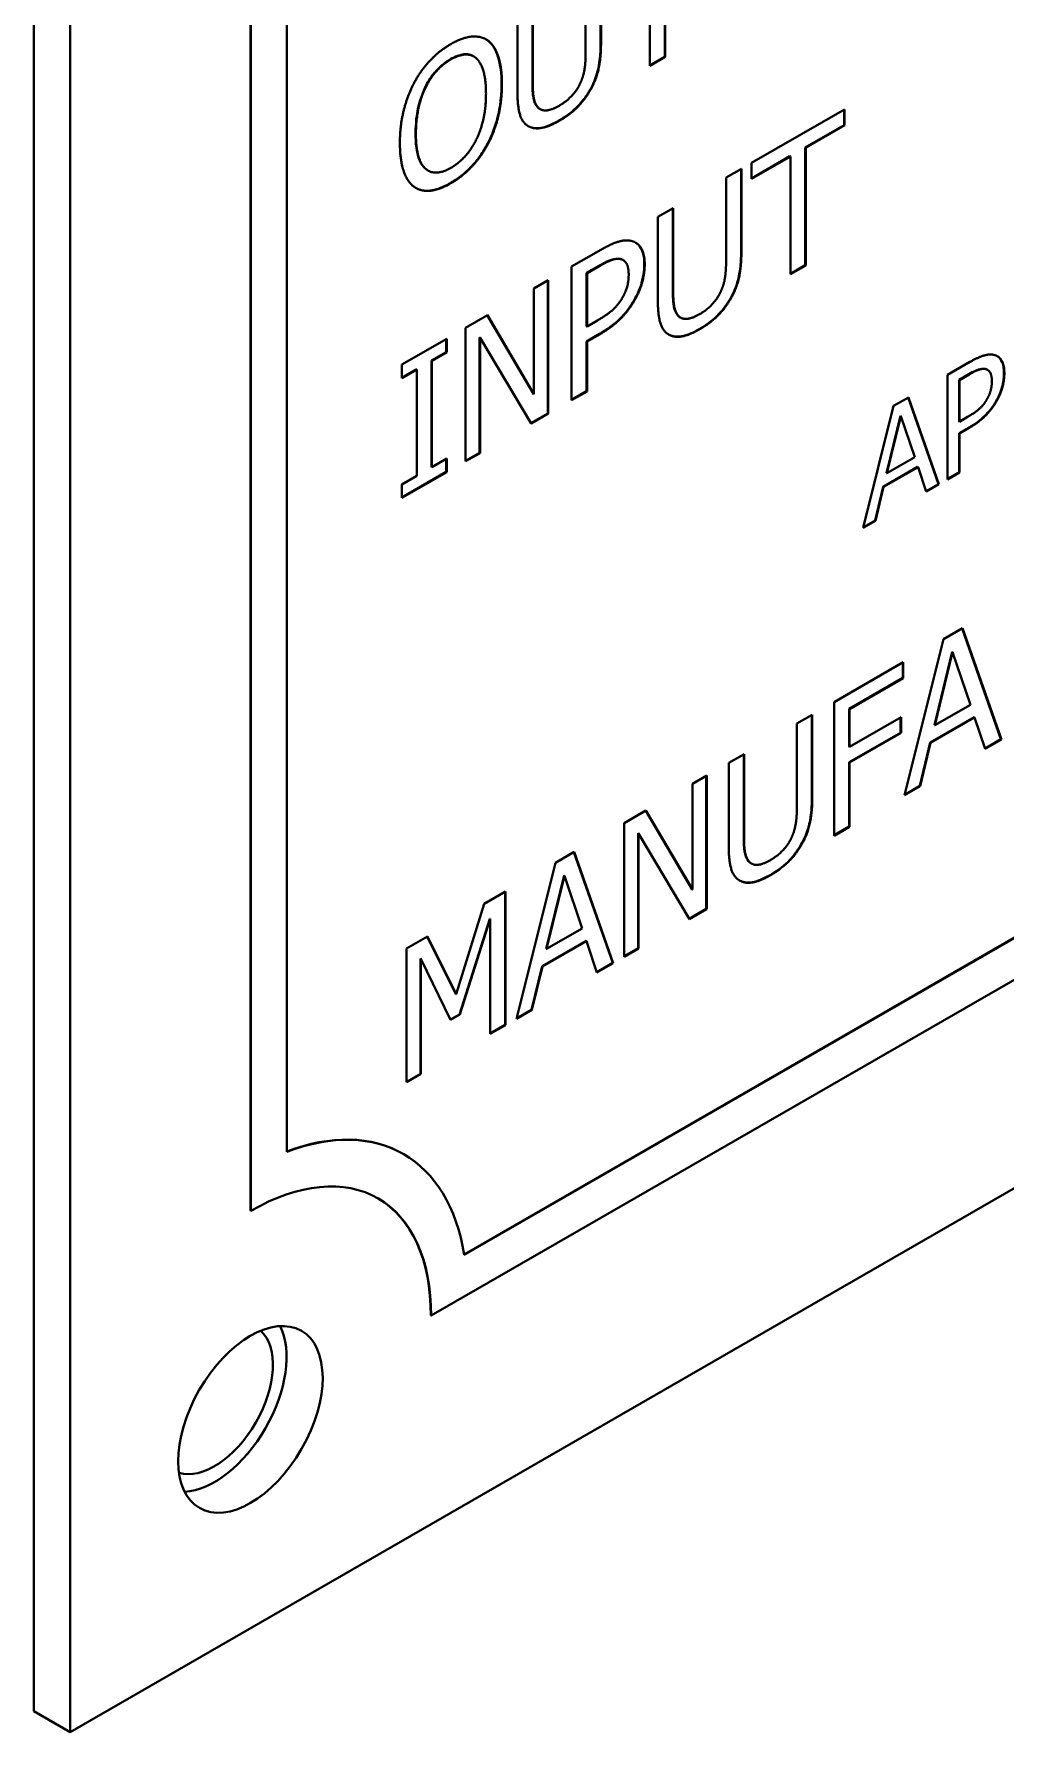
# Model space of a CAD drawing. Header units: millimetres. Extents: x 0 to 4752, y 0 to 3360.
# Drawn here: x 4254.12 to 4269.35, y 2240.32 to 2266.93 of the extents above; entities that cross this region are included whole.
import ezdxf

# ---------------------------------------------------------------- set-up
doc = ezdxf.new("R2010")
doc.units = ezdxf.units.MM
doc.header["$LTSCALE"] = 8
doc.layers.add('가시적인 것(ISO)', color=3, linetype='Continuous', lineweight=40)
doc.layers.add('가시적인 좁은 것(ISO)', color=3, linetype='Continuous', lineweight=35)

msp = doc.modelspace()

# ---------------------------------------------------------------- linework, layer by layer
at = {"layer": '가시적인 것(ISO)'}
for p, q in [((4254.122, 2240.645), (4254.122, 2302.779)), ((4254.687, 2240.319), (4254.687, 2302.453)), ((4257.516, 2248.489), (4257.516, 2297.541)), ((4257.521, 2297.538), (4257.521, 2248.485)), ((4258.087, 2249.41), (4258.087, 2297.265)), ((4260.867, 2247.802), (4333.365, 2289.551)), ((4333.371, 2289.548), (4260.868, 2247.796)), ((4339.54, 2289.183), (4254.687, 2240.319)), ((4260.35, 2246.844), (4333.889, 2289.192)), ((4263.779, 2266.428), (4263.779, 2268.274)), ((4264.014, 2268.415), (4264.014, 2266.57)), ((4264.019, 2268.412), (4264.019, 2266.567)), ((4263.006, 2268.076), (4263.006, 2266.777)), ((4263.012, 2268.079), (4263.012, 2266.773)), ((4262.771, 2266.628), (4262.771, 2267.941)), ((4261.942, 2267.464), (4261.942, 2266.158)), ((4261.702, 2266.019), (4261.702, 2267.325)), ((4261.936, 2267.46), (4261.936, 2266.161)), ((4261.237, 2266.825), (4261.242, 2266.822)), ((4261.01, 2266.579), (4261.016, 2266.575)), ((4264.014, 2266.57), (4263.779, 2266.435)), ((4264.019, 2266.567), (4263.779, 2266.428)), ((4264.014, 2266.57), (4264.019, 2266.567)), ((4262.053, 2265.751), (4262.059, 2265.748)), ((4265.373, 2264.905), (4266.828, 2265.743)), ((4266.823, 2265.74), (4266.823, 2265.499)), ((4266.828, 2265.743), (4266.828, 2265.496)), ((4261.87, 2265.484), (4261.875, 2265.481)), ((4266.823, 2265.499), (4266.215, 2265.149)), ((4266.828, 2265.496), (4266.221, 2265.146)), ((4266.823, 2265.499), (4266.828, 2265.496)), ((4266.215, 2265.149), (4266.215, 2263.304)), ((4266.215, 2265.149), (4266.221, 2265.146)), ((4266.221, 2265.146), (4266.221, 2263.301)), ((4264.973, 2264.675), (4265.213, 2264.813)), ((4265.208, 2264.81), (4265.208, 2263.511)), ((4265.213, 2264.813), (4265.213, 2263.507)), ((4265.975, 2265.011), (4265.373, 2264.664)), ((4265.981, 2265.007), (4265.373, 2264.658)), ((4265.373, 2264.658), (4265.373, 2264.905)), ((4265.975, 2265.011), (4265.981, 2265.007)), ((4265.981, 2263.162), (4265.981, 2265.007)), ((4260.297, 2264.789), (4260.303, 2264.786)), ((4264.973, 2263.362), (4264.973, 2264.675)), ((4263.903, 2264.059), (4264.144, 2264.197)), ((4263.903, 2262.753), (4263.903, 2264.059)), ((4264.138, 2264.194), (4264.138, 2262.895)), ((4264.144, 2264.197), (4264.144, 2262.891)), ((4262.552, 2263.281), (4263.007, 2263.543)), ((4262.552, 2261.188), (4262.552, 2263.281)), ((4262.987, 2263.297), (4262.787, 2263.182)), ((4262.992, 2263.293), (4262.793, 2263.179)), ((4263.354, 2263.387), (4263.36, 2263.383)), ((4266.215, 2263.304), (4265.981, 2263.169)), ((4266.221, 2263.301), (4265.981, 2263.162)), ((4266.215, 2263.304), (4266.221, 2263.301)), ((4261.961, 2262.94), (4262.186, 2263.07)), ((4261.961, 2261.283), (4261.961, 2262.94)), ((4262.18, 2263.066), (4262.18, 2260.98)), ((4262.186, 2263.07), (4262.186, 2260.977)), ((4262.787, 2263.182), (4262.793, 2263.179)), ((4262.787, 2263.182), (4262.787, 2262.347)), ((4262.793, 2263.179), (4262.793, 2262.344)), ((4260.89, 2262.324), (4261.232, 2262.521)), ((4261.229, 2262.519), (4261.956, 2261.287)), ((4261.232, 2262.521), (4261.961, 2261.283)), ((4262.793, 2262.344), (4262.957, 2262.439)), ((4264.255, 2262.485), (4264.26, 2262.481)), ((4259.891, 2261.748), (4260.593, 2262.152)), ((4260.587, 2262.149), (4260.587, 2261.942)), ((4260.593, 2262.152), (4260.593, 2261.939)), ((4260.89, 2260.231), (4260.89, 2262.324)), ((4261.109, 2262.168), (4261.109, 2260.363)), ((4261.109, 2262.168), (4261.115, 2262.165)), ((4261.916, 2260.821), (4261.115, 2262.165)), ((4261.115, 2262.165), (4261.115, 2260.36)), ((4262.787, 2262.347), (4262.793, 2262.344)), ((4262.991, 2262.227), (4262.787, 2262.11)), ((4262.997, 2262.224), (4262.793, 2262.107)), ((4264.072, 2262.217), (4264.076, 2262.215)), ((4260.587, 2261.942), (4260.357, 2261.809)), ((4260.593, 2261.939), (4260.362, 2261.806)), ((4260.587, 2261.942), (4260.593, 2261.939)), ((4262.787, 2262.11), (4262.793, 2262.107)), ((4262.787, 2262.11), (4262.787, 2261.33)), ((4262.793, 2262.107), (4262.793, 2261.326)), ((4259.891, 2261.535), (4259.891, 2261.748)), ((4260.116, 2261.671), (4259.891, 2261.541)), ((4260.122, 2261.667), (4259.891, 2261.535)), ((4260.116, 2261.671), (4260.122, 2261.667)), ((4260.122, 2260.002), (4260.122, 2261.667)), ((4260.357, 2261.809), (4260.362, 2261.806)), ((4260.357, 2261.809), (4260.357, 2260.144)), ((4260.362, 2261.806), (4260.362, 2260.14)), ((4268.442, 2261.583), (4268.797, 2261.788)), ((4269.067, 2261.666), (4269.073, 2261.663)), ((4268.442, 2259.948), (4268.442, 2261.583)), ((4268.78, 2261.596), (4268.625, 2261.506)), ((4268.625, 2261.506), (4268.625, 2260.854)), ((4268.625, 2261.506), (4268.63, 2261.503)), ((4268.786, 2261.593), (4268.63, 2261.503)), ((4268.63, 2261.503), (4268.63, 2260.851)), ((4261.956, 2261.287), (4261.961, 2261.283)), ((4262.787, 2261.33), (4262.552, 2261.194)), ((4262.793, 2261.326), (4262.552, 2261.188)), ((4262.787, 2261.33), (4262.793, 2261.326)), ((4267.123, 2259.188), (4267.6, 2261.098)), ((4267.6, 2261.098), (4267.831, 2261.231)), ((4267.828, 2261.229), (4268.302, 2259.874)), ((4267.831, 2261.231), (4268.308, 2259.871)), ((4262.18, 2260.98), (4261.913, 2260.826)), ((4262.186, 2260.977), (4261.916, 2260.821)), ((4262.18, 2260.98), (4262.186, 2260.977)), ((4267.705, 2260.943), (4267.488, 2260.047)), ((4267.711, 2260.939), (4267.493, 2260.044)), ((4267.705, 2260.943), (4267.711, 2260.939)), ((4267.93, 2260.296), (4267.711, 2260.939)), ((4268.625, 2260.854), (4268.63, 2260.851)), ((4268.63, 2260.851), (4268.759, 2260.925)), ((4268.784, 2260.761), (4268.625, 2260.669)), ((4268.625, 2260.669), (4268.625, 2260.059)), ((4268.625, 2260.669), (4268.63, 2260.666)), ((4268.789, 2260.757), (4268.63, 2260.666)), ((4268.63, 2260.666), (4268.63, 2260.056)), ((4261.109, 2260.363), (4260.89, 2260.237)), ((4261.115, 2260.36), (4260.89, 2260.231)), ((4261.109, 2260.363), (4261.115, 2260.36)), ((4267.493, 2260.044), (4267.93, 2260.296)), ((4260.587, 2260.063), (4259.891, 2259.662)), ((4260.593, 2260.059), (4259.891, 2259.656)), ((4260.357, 2260.144), (4260.362, 2260.14)), ((4260.362, 2260.14), (4260.593, 2260.273)), ((4260.587, 2260.27), (4260.587, 2260.063)), ((4260.587, 2260.063), (4260.593, 2260.059)), ((4260.593, 2260.273), (4260.593, 2260.059)), ((4267.976, 2260.143), (4267.436, 2259.832)), ((4267.982, 2260.14), (4267.442, 2259.829)), ((4267.488, 2260.047), (4267.493, 2260.044)), ((4267.976, 2260.143), (4267.982, 2260.14)), ((4268.11, 2259.757), (4267.982, 2260.14)), ((4268.625, 2260.059), (4268.442, 2259.954)), ((4268.63, 2260.056), (4268.442, 2259.948)), ((4268.625, 2260.059), (4268.63, 2260.056)), ((4259.891, 2259.869), (4260.122, 2260.002)), ((4259.891, 2259.656), (4259.891, 2259.869)), ((4267.436, 2259.832), (4267.308, 2259.301)), ((4267.442, 2259.829), (4267.313, 2259.298)), ((4267.436, 2259.832), (4267.442, 2259.829)), ((4268.302, 2259.874), (4268.108, 2259.762)), ((4268.308, 2259.871), (4268.11, 2259.757)), ((4268.302, 2259.874), (4268.308, 2259.871)), ((4267.313, 2259.298), (4267.123, 2259.188)), ((4267.308, 2259.301), (4267.125, 2259.196)), ((4267.308, 2259.301), (4267.313, 2259.298)), ((4267.772, 2255), (4268.382, 2257.444)), ((4268.382, 2257.444), (4268.678, 2257.615)), ((4268.675, 2257.613), (4269.283, 2255.876)), ((4268.678, 2257.615), (4269.289, 2255.873)), ((4268.519, 2257.244), (4268.24, 2256.098)), ((4268.524, 2257.241), (4268.246, 2256.095)), ((4268.519, 2257.244), (4268.524, 2257.241)), ((4268.804, 2256.417), (4268.524, 2257.241)), ((4266.669, 2256.457), (4267.751, 2257.081)), ((4267.746, 2256.836), (4266.903, 2256.352)), ((4267.751, 2256.833), (4266.909, 2256.348)), ((4267.746, 2257.078), (4267.746, 2256.836)), ((4267.746, 2256.836), (4267.751, 2256.833)), ((4267.751, 2257.081), (4267.751, 2256.833)), ((4266.669, 2254.364), (4266.669, 2256.457)), ((4266.903, 2256.352), (4266.903, 2255.761)), ((4266.903, 2256.352), (4266.909, 2256.348)), ((4266.909, 2256.348), (4266.909, 2255.758)), ((4268.246, 2256.095), (4268.804, 2256.417)), ((4266.083, 2256.12), (4266.324, 2256.259)), ((4266.083, 2254.808), (4266.083, 2256.12)), ((4266.318, 2256.256), (4266.318, 2254.956)), ((4266.324, 2256.259), (4266.324, 2254.953)), ((4266.909, 2255.758), (4267.716, 2256.223)), ((4267.71, 2256.219), (4267.71, 2255.978)), ((4267.716, 2256.223), (4267.716, 2255.975)), ((4268.865, 2256.221), (4268.174, 2255.823)), ((4268.87, 2256.218), (4268.18, 2255.82)), ((4268.24, 2256.098), (4268.246, 2256.095)), ((4268.865, 2256.221), (4268.87, 2256.218)), ((4269.035, 2255.727), (4268.87, 2256.218)), ((4267.71, 2255.978), (4266.903, 2255.514)), ((4266.903, 2255.761), (4266.909, 2255.758)), ((4267.716, 2255.975), (4266.909, 2255.51)), ((4267.71, 2255.978), (4267.716, 2255.975)), ((4268.174, 2255.823), (4268.01, 2255.143)), ((4268.18, 2255.82), (4268.015, 2255.14)), ((4268.174, 2255.823), (4268.18, 2255.82)), ((4269.283, 2255.876), (4269.033, 2255.732)), ((4269.289, 2255.873), (4269.035, 2255.727)), ((4269.283, 2255.876), (4269.289, 2255.873)), ((4265.014, 2255.504), (4265.254, 2255.643)), ((4265.014, 2254.199), (4265.014, 2255.504)), ((4265.249, 2255.64), (4265.249, 2254.34)), ((4265.254, 2255.643), (4265.254, 2254.337)), ((4266.903, 2255.514), (4266.903, 2254.506)), ((4266.903, 2255.514), (4266.909, 2255.51)), ((4266.909, 2255.51), (4266.909, 2254.503)), ((4264.445, 2255.177), (4264.669, 2255.306)), ((4264.663, 2255.303), (4264.663, 2253.216)), ((4264.669, 2255.306), (4264.669, 2253.213)), ((4264.445, 2253.52), (4264.445, 2255.177)), ((4268.015, 2255.14), (4267.772, 2255)), ((4268.01, 2255.143), (4267.774, 2255.007)), ((4268.01, 2255.143), (4268.015, 2255.14)), ((4263.374, 2254.56), (4263.716, 2254.757)), ((4263.713, 2254.755), (4264.439, 2253.523)), ((4263.716, 2254.757), (4264.445, 2253.52)), ((4263.374, 2252.467), (4263.374, 2254.56)), ((4266.903, 2254.506), (4266.669, 2254.371)), ((4266.909, 2254.503), (4266.669, 2254.364)), ((4266.903, 2254.506), (4266.909, 2254.503)), ((4263.593, 2254.404), (4263.593, 2252.6)), ((4263.593, 2254.404), (4263.598, 2254.401)), ((4264.399, 2253.058), (4263.598, 2254.401)), ((4263.598, 2254.401), (4263.598, 2252.596)), ((4261.685, 2251.495), (4262.296, 2253.939)), ((4262.296, 2253.939), (4262.592, 2254.11)), ((4262.588, 2254.108), (4263.197, 2252.372)), ((4262.592, 2254.11), (4263.202, 2252.368)), ((4265.365, 2253.93), (4265.371, 2253.927)), ((4262.432, 2253.739), (4262.154, 2252.594)), ((4262.438, 2253.736), (4262.159, 2252.59)), ((4262.432, 2253.739), (4262.438, 2253.736)), ((4262.718, 2252.912), (4262.438, 2253.736)), ((4265.183, 2253.663), (4265.187, 2253.661)), ((4261.179, 2253.296), (4261.514, 2253.489)), ((4261.508, 2253.486), (4261.508, 2251.399)), ((4261.514, 2253.489), (4261.514, 2251.396)), ((4264.439, 2253.523), (4264.445, 2253.52)), ((4260.742, 2251.879), (4261.179, 2253.296)), ((4264.663, 2253.216), (4264.396, 2253.062)), ((4264.669, 2253.213), (4264.399, 2253.058)), ((4264.663, 2253.216), (4264.669, 2253.213)), ((4261.268, 2253.064), (4260.795, 2251.565)), ((4261.273, 2253.06), (4260.801, 2251.562)), ((4261.268, 2253.064), (4261.273, 2253.06)), ((4261.273, 2251.257), (4261.273, 2253.06)), ((4262.159, 2252.59), (4262.718, 2252.912)), ((4259.962, 2252.595), (4260.29, 2252.784)), ((4259.962, 2250.502), (4259.962, 2252.595)), ((4260.287, 2252.783), (4260.737, 2251.883)), ((4260.29, 2252.784), (4260.742, 2251.879)), ((4262.778, 2252.716), (4262.088, 2252.318)), ((4262.784, 2252.713), (4262.093, 2252.315)), ((4262.154, 2252.594), (4262.159, 2252.59)), ((4262.778, 2252.716), (4262.784, 2252.713)), ((4262.948, 2252.222), (4262.784, 2252.713)), ((4263.593, 2252.6), (4263.374, 2252.474)), ((4263.598, 2252.596), (4263.374, 2252.467)), ((4263.593, 2252.6), (4263.598, 2252.596)), ((4260.181, 2252.438), (4260.186, 2252.434)), ((4260.181, 2252.438), (4260.181, 2250.635)), ((4260.654, 2251.478), (4260.186, 2252.434)), ((4260.186, 2252.434), (4260.186, 2250.632)), ((4262.088, 2252.318), (4261.923, 2251.638)), ((4262.093, 2252.315), (4261.929, 2251.635)), ((4262.088, 2252.318), (4262.093, 2252.315)), ((4263.197, 2252.372), (4262.947, 2252.228)), ((4263.202, 2252.368), (4262.948, 2252.222)), ((4263.197, 2252.372), (4263.202, 2252.368)), ((4260.737, 2251.883), (4260.742, 2251.879)), ((4260.795, 2251.565), (4260.652, 2251.483)), ((4260.801, 2251.562), (4260.654, 2251.478)), ((4260.795, 2251.565), (4260.801, 2251.562)), ((4261.929, 2251.635), (4261.685, 2251.495)), ((4261.923, 2251.638), (4261.687, 2251.502)), ((4261.923, 2251.638), (4261.929, 2251.635)), ((4261.508, 2251.399), (4261.273, 2251.264)), ((4261.514, 2251.396), (4261.273, 2251.257)), ((4261.508, 2251.399), (4261.514, 2251.396)), ((4260.181, 2250.635), (4259.962, 2250.509)), ((4260.186, 2250.632), (4259.962, 2250.502)), ((4260.181, 2250.635), (4260.186, 2250.632)), ((4259.911, 2249.378), (4259.917, 2249.375)), ((4257.516, 2248.489), (4257.521, 2248.485)), ((4260.344, 2246.847), (4260.35, 2246.844)), ((4254.687, 2240.319), (4254.122, 2240.645))]:
    msp.add_line(p, q, dxfattribs=at)
for centre, major_axis, start_param, end_param in [((4257.521, 2245.215), (2.395, 4.16), 5.663302, 6.899202), ((4257.516, 2245.218), (2.395, 4.16), 0, 0.614326), ((4257.521, 2245.215), (1.996, 3.466), 5.495853, 7.06665), ((4257.516, 2245.218), (1.996, 3.466), 5.495853, 6.281774), ((4256.95, 2245.544), (0.647, 1.124), 3.27528, 6.149498), ((4256.95, 2245.544), (-0.799, -1.388), 0.360168, 2.781425)]:
    msp.add_ellipse(centre, major_axis=major_axis, ratio=0.578093, start_param=start_param, end_param=end_param, dxfattribs=at)
msp.add_ellipse((4257.516, 2245.218), major_axis=(-0.799, -1.388), ratio=0.578093, dxfattribs=at)
for points, degree in [([(4260.076, 2266.15), (4260.182, 2266.35), (4260.477, 2266.664), (4260.659, 2266.769)], 2), ([(4260.659, 2266.769), (4260.843, 2266.875), (4261.14, 2266.896), (4261.242, 2266.822)], 2), ([(4261.21, 2266.842), (4261.219, 2266.837), (4261.228, 2266.831), (4261.237, 2266.825)], 3), ([(4261.242, 2266.822), (4261.345, 2266.742), (4261.459, 2266.4), (4261.459, 2266.139)], 2), ([(4263.012, 2266.773), (4263.012, 2266.555), (4262.935, 2266.199), (4262.838, 2266.036)], 2), ([(4260.66, 2266.529), (4260.529, 2266.453), (4260.333, 2266.235), (4260.258, 2266.08)], 2), ([(4261.06, 2266.542), (4260.989, 2266.609), (4260.786, 2266.601), (4260.66, 2266.529)], 2), ([(4261.209, 2265.995), (4261.209, 2266.202), (4261.131, 2266.477), (4261.06, 2266.542)], 2), ([(4262.693, 2266.168), (4262.739, 2266.274), (4262.771, 2266.487), (4262.771, 2266.628)], 2), ([(4259.859, 2265.218), (4259.859, 2265.48), (4259.972, 2265.946), (4260.076, 2266.15)], 2), ([(4261.459, 2266.139), (4261.459, 2265.885), (4261.348, 2265.408), (4261.242, 2265.209)], 2), ([(4261.942, 2266.158), (4261.942, 2266.012), (4261.974, 2265.834), (4262.02, 2265.78)], 2), ([(4262.356, 2265.802), (4262.469, 2265.867), (4262.645, 2266.055), (4262.693, 2266.168)], 2), ([(4260.258, 2266.08), (4260.186, 2265.932), (4260.11, 2265.566), (4260.11, 2265.362)], 2), ([(4260.66, 2264.829), (4260.911, 2264.974), (4261.209, 2265.583), (4261.209, 2265.995)], 2), ([(4261.875, 2265.481), (4261.779, 2265.535), (4261.702, 2265.795), (4261.702, 2266.019)], 2), ([(4262.838, 2266.036), (4262.752, 2265.888), (4262.523, 2265.661), (4262.356, 2265.565)], 2), ([(4262.014, 2265.783), (4262.026, 2265.77), (4262.038, 2265.759), (4262.053, 2265.751)], 3), ([(4262.02, 2265.78), (4262.068, 2265.723), (4262.236, 2265.733), (4262.356, 2265.802)], 2), ([(4260.11, 2265.362), (4260.11, 2264.95), (4260.409, 2264.685), (4260.66, 2264.829)], 2), ([(4262.356, 2265.565), (4262.196, 2265.473), (4261.958, 2265.433), (4261.875, 2265.481)], 2), ([(4260.075, 2264.536), (4259.971, 2264.615), (4259.859, 2264.96), (4259.859, 2265.218)], 2), ([(4261.242, 2265.209), (4261.131, 2264.999), (4260.836, 2264.69), (4260.659, 2264.587)], 2), ([(4260.659, 2264.587), (4260.475, 2264.482), (4260.182, 2264.457), (4260.075, 2264.536)], 2), ([(4263.007, 2263.543), (4263.168, 2263.636), (4263.394, 2263.705), (4263.481, 2263.685)], 2), ([(4263.481, 2263.685), (4263.582, 2263.664), (4263.697, 2263.484), (4263.697, 2263.309)], 2), ([(4265.213, 2263.507), (4265.213, 2263.288), (4265.137, 2262.932), (4265.04, 2262.77)], 2), ([(4263.315, 2263.4), (4263.258, 2263.411), (4263.105, 2263.358), (4262.992, 2263.293)], 2), ([(4263.354, 2263.387), (4263.34, 2263.394), (4263.326, 2263.4), (4263.31, 2263.403)], 3), ([(4263.446, 2263.156), (4263.446, 2263.264), (4263.381, 2263.387), (4263.315, 2263.4)], 2), ([(4263.697, 2263.309), (4263.697, 2263.173), (4263.613, 2262.881), (4263.538, 2262.753)], 2), ([(4264.895, 2262.902), (4264.941, 2263.008), (4264.973, 2263.221), (4264.973, 2263.362)], 2), ([(4263.343, 2262.786), (4263.397, 2262.88), (4263.446, 2263.056), (4263.446, 2263.156)], 2), ([(4262.957, 2262.439), (4263.104, 2262.523), (4263.284, 2262.681), (4263.343, 2262.786)], 2), ([(4263.538, 2262.753), (4263.444, 2262.592), (4263.19, 2262.336), (4262.997, 2262.224)], 2), ([(4264.076, 2262.215), (4263.981, 2262.269), (4263.903, 2262.529), (4263.903, 2262.753)], 2), ([(4264.144, 2262.891), (4264.144, 2262.746), (4264.176, 2262.567), (4264.222, 2262.514)], 2), ([(4264.558, 2262.536), (4264.671, 2262.601), (4264.847, 2262.789), (4264.895, 2262.902)], 2), ([(4265.04, 2262.77), (4264.954, 2262.622), (4264.725, 2262.395), (4264.558, 2262.299)], 2), ([(4264.216, 2262.517), (4264.227, 2262.504), (4264.24, 2262.493), (4264.255, 2262.485)], 3), ([(4264.222, 2262.514), (4264.27, 2262.457), (4264.437, 2262.467), (4264.558, 2262.536)], 2), ([(4264.558, 2262.299), (4264.398, 2262.207), (4264.16, 2262.166), (4264.076, 2262.215)], 2), ([(4268.797, 2261.788), (4268.924, 2261.86), (4269.1, 2261.914), (4269.168, 2261.899)], 2), ([(4269.168, 2261.899), (4269.247, 2261.882), (4269.336, 2261.741), (4269.336, 2261.605)], 2), ([(4269.038, 2261.676), (4268.993, 2261.684), (4268.874, 2261.644), (4268.786, 2261.593)], 2), ([(4269.067, 2261.666), (4269.057, 2261.672), (4269.045, 2261.677), (4269.033, 2261.679)], 3), ([(4269.14, 2261.485), (4269.14, 2261.57), (4269.09, 2261.666), (4269.038, 2261.676)], 2), ([(4269.06, 2261.197), (4269.102, 2261.27), (4269.14, 2261.407), (4269.14, 2261.485)], 2), ([(4269.336, 2261.605), (4269.336, 2261.499), (4269.271, 2261.27), (4269.212, 2261.171)], 2), ([(4268.759, 2260.925), (4268.873, 2260.991), (4269.014, 2261.115), (4269.06, 2261.197)], 2), ([(4269.212, 2261.171), (4269.139, 2261.045), (4268.941, 2260.844), (4268.789, 2260.757)], 2), ([(4266.006, 2254.347), (4266.051, 2254.453), (4266.083, 2254.667), (4266.083, 2254.808)], 2), ([(4266.324, 2254.953), (4266.324, 2254.734), (4266.248, 2254.378), (4266.151, 2254.216)], 2), ([(4265.187, 2253.661), (4265.092, 2253.714), (4265.014, 2253.975), (4265.014, 2254.199)], 2), ([(4265.254, 2254.337), (4265.254, 2254.191), (4265.287, 2254.013), (4265.332, 2253.96)], 2), ([(4265.668, 2253.982), (4265.781, 2254.047), (4265.957, 2254.235), (4266.006, 2254.347)], 2), ([(4266.151, 2254.216), (4266.064, 2254.067), (4265.835, 2253.841), (4265.668, 2253.744)], 2), ([(4265.327, 2253.963), (4265.338, 2253.949), (4265.351, 2253.939), (4265.365, 2253.93)], 3), ([(4265.332, 2253.96), (4265.381, 2253.903), (4265.548, 2253.912), (4265.668, 2253.982)], 2), ([(4265.668, 2253.744), (4265.508, 2253.652), (4265.271, 2253.612), (4265.187, 2253.661)], 2)]:
    msp.add_open_spline(points, degree=degree, dxfattribs=at)
for points, knots in [([(4261.237, 2266.825), (4261.316, 2266.763), (4261.365, 2266.669), (4261.438, 2266.45), (4261.454, 2266.299), (4261.454, 2266.142)], [-0.1261355, -0.1261355, -0.1261355, -0.1261355, -0.0717246, -0.0717246, 0, 0, 0, 0]), ([(4263.006, 2266.777), (4263.006, 2266.693), (4263.002, 2266.605), (4262.976, 2266.396), (4262.953, 2266.319), (4262.917, 2266.201), (4262.88, 2266.119), (4262.833, 2266.039)], [-0.05891965, -0.05891965, -0.05891965, -0.05891965, -0.0485812, -0.0485812, -0.03471851, -0.03471851, 0, 0, 0, 0]), ([(4260.654, 2266.532), (4260.607, 2266.504), (4260.559, 2266.472), (4260.459, 2266.386), (4260.419, 2266.342), (4260.338, 2266.24), (4260.291, 2266.164), (4260.252, 2266.083)], [-0.06417093, -0.06417093, -0.06417093, -0.06417093, -0.05011322, -0.05011322, -0.03373142, -0.03373142, 0, 0, 0, 0]), ([(4261.01, 2266.579), (4260.997, 2266.586), (4260.983, 2266.592), (4260.936, 2266.608), (4260.901, 2266.611), (4260.797, 2266.601), (4260.726, 2266.573), (4260.654, 2266.532)], [-0.06978956, -0.06978956, -0.06978956, -0.06978956, -0.05975243, -0.05975243, -0.03820493, -0.03820493, 0, 0, 0, 0]), ([(4261.454, 2266.142), (4261.454, 2265.887), (4261.412, 2265.694), (4261.344, 2265.447), (4261.298, 2265.328), (4261.237, 2265.212)], [-0.1017254, -0.1017254, -0.1017254, -0.1017254, -0.0492853, -0.0492853, 0, 0, 0, 0]), ([(4261.936, 2266.161), (4261.936, 2266.023), (4261.947, 2265.954), (4261.965, 2265.864), (4261.984, 2265.818), (4262.014, 2265.783)], [-0.04684876, -0.04684876, -0.04684876, -0.04684876, -0.02874272, -0.02874272, 0, 0, 0, 0]), ([(4260.252, 2266.083), (4260.2, 2265.974), (4260.165, 2265.861), (4260.125, 2265.666), (4260.104, 2265.537), (4260.104, 2265.365)], [-0.1789326, -0.1789326, -0.1789326, -0.1789326, -0.0787515, -0.0787515, 0, 0, 0, 0]), ([(4262.833, 2266.039), (4262.804, 2265.99), (4262.773, 2265.944), (4262.697, 2265.845), (4262.659, 2265.805), (4262.544, 2265.691), (4262.443, 2265.622), (4262.35, 2265.568)], [-0.07683026, -0.07683026, -0.07683026, -0.07683026, -0.06461502, -0.06461502, -0.04935421, -0.04935421, 0, 0, 0, 0]), ([(4260.104, 2265.365), (4260.104, 2265.276), (4260.11, 2265.188), (4260.135, 2265.039), (4260.153, 2264.974), (4260.218, 2264.844), (4260.263, 2264.809), (4260.297, 2264.789)], [-0.13348565, -0.13348565, -0.13348565, -0.13348565, -0.11285313, -0.11285313, -0.09521007, -0.09521007, -0.07037467, -0.07037467, -0.07037467, -0.07037467]), ([(4262.35, 2265.568), (4262.293, 2265.535), (4262.235, 2265.507), (4262.13, 2265.467), (4262.082, 2265.455), (4261.974, 2265.446), (4261.918, 2265.456), (4261.87, 2265.484)], [-0.09300289, -0.09300289, -0.09300289, -0.09300289, -0.06272319, -0.06272319, -0.03607752, -0.03607752, -0.0003207, -0.0003207, -0.0003207, -0.0003207]), ([(4261.237, 2265.212), (4261.201, 2265.144), (4261.161, 2265.078), (4261.059, 2264.935), (4261.008, 2264.879), (4260.874, 2264.739), (4260.765, 2264.655), (4260.653, 2264.591)], [-0.09005279, -0.09005279, -0.09005279, -0.09005279, -0.07665114, -0.07665114, -0.05930061, -0.05930061, 0, 0, 0, 0]), ([(4260.653, 2264.591), (4260.588, 2264.553), (4260.523, 2264.523), (4260.4, 2264.482), (4260.344, 2264.472), (4260.221, 2264.47), (4260.159, 2264.485), (4260.105, 2264.516)], [-0.1163961, -0.1163961, -0.1163961, -0.1163961, -0.0820659, -0.0820659, -0.0500318, -0.0500318, -0.0094393, -0.0094393, -0.0094393, -0.0094393]), ([(4263.551, 2263.659), (4263.561, 2263.653), (4263.571, 2263.646), (4263.605, 2263.618), (4263.633, 2263.587), (4263.681, 2263.475), (4263.691, 2263.396), (4263.691, 2263.312)], [-0.08041669, -0.08041669, -0.08041669, -0.08041669, -0.06860217, -0.06860217, -0.03852898, -0.03852898, 0, 0, 0, 0]), ([(4265.208, 2263.511), (4265.208, 2263.427), (4265.204, 2263.338), (4265.177, 2263.13), (4265.155, 2263.053), (4265.119, 2262.935), (4265.082, 2262.853), (4265.035, 2262.773)], [-0.05891965, -0.05891965, -0.05891965, -0.05891965, -0.0485812, -0.0485812, -0.03471851, -0.03471851, 0, 0, 0, 0]), ([(4263.31, 2263.403), (4263.269, 2263.411), (4263.224, 2263.404), (4263.143, 2263.377), (4263.086, 2263.354), (4262.987, 2263.297)], [-0.1284688, -0.1284688, -0.1284688, -0.1284688, -0.0526474, -0.0526474, 0, 0, 0, 0]), ([(4263.691, 2263.312), (4263.691, 2263.263), (4263.687, 2263.211), (4263.667, 2263.089), (4263.651, 2263.033), (4263.613, 2262.914), (4263.578, 2262.834), (4263.532, 2262.756)], [-0.06056082, -0.06056082, -0.06056082, -0.06056082, -0.04877039, -0.04877039, -0.03377611, -0.03377611, 0, 0, 0, 0]), ([(4263.532, 2262.756), (4263.501, 2262.703), (4263.467, 2262.652), (4263.38, 2262.537), (4263.336, 2262.491), (4263.217, 2262.372), (4263.104, 2262.293), (4262.991, 2262.227)], [-0.08669122, -0.08669122, -0.08669122, -0.08669122, -0.0754444, -0.0754444, -0.06006384, -0.06006384, 0, 0, 0, 0]), ([(4264.138, 2262.895), (4264.138, 2262.757), (4264.149, 2262.688), (4264.166, 2262.598), (4264.186, 2262.552), (4264.216, 2262.517)], [-0.04684876, -0.04684876, -0.04684876, -0.04684876, -0.02874272, -0.02874272, 0, 0, 0, 0]), ([(4265.035, 2262.773), (4265.006, 2262.724), (4264.975, 2262.678), (4264.899, 2262.579), (4264.861, 2262.538), (4264.746, 2262.424), (4264.645, 2262.355), (4264.552, 2262.302)], [-0.07683026, -0.07683026, -0.07683026, -0.07683026, -0.06461502, -0.06461502, -0.04935421, -0.04935421, 0, 0, 0, 0]), ([(4264.552, 2262.302), (4264.495, 2262.269), (4264.437, 2262.24), (4264.332, 2262.201), (4264.284, 2262.189), (4264.175, 2262.18), (4264.12, 2262.19), (4264.072, 2262.217)], [-0.09300289, -0.09300289, -0.09300289, -0.09300289, -0.06272319, -0.06272319, -0.03607752, -0.03607752, -0.0003207, -0.0003207, -0.0003207, -0.0003207]), ([(4269.222, 2261.879), (4269.23, 2261.874), (4269.237, 2261.869), (4269.263, 2261.847), (4269.285, 2261.823), (4269.323, 2261.736), (4269.33, 2261.674), (4269.33, 2261.608)], [-0.06259459, -0.06259459, -0.06259459, -0.06259459, -0.05359545, -0.05359545, -0.03010076, -0.03010076, 0, 0, 0, 0]), ([(4269.033, 2261.679), (4269.001, 2261.685), (4268.965, 2261.68), (4268.902, 2261.658), (4268.858, 2261.641), (4268.78, 2261.596)], [-0.1003662, -0.1003662, -0.1003662, -0.1003662, -0.0411308, -0.0411308, 0, 0, 0, 0]), ([(4269.33, 2261.608), (4269.33, 2261.569), (4269.327, 2261.529), (4269.312, 2261.434), (4269.299, 2261.39), (4269.27, 2261.297), (4269.242, 2261.234), (4269.207, 2261.174)], [-0.04731315, -0.04731315, -0.04731315, -0.04731315, -0.03810187, -0.03810187, -0.02638759, -0.02638759, 0, 0, 0, 0]), ([(4269.207, 2261.174), (4269.182, 2261.132), (4269.156, 2261.092), (4269.087, 2261.003), (4269.053, 2260.967), (4268.96, 2260.873), (4268.872, 2260.812), (4268.784, 2260.761)], [-0.06772752, -0.06772752, -0.06772752, -0.06772752, -0.05894094, -0.05894094, -0.04692487, -0.04692487, 0, 0, 0, 0]), ([(4266.318, 2254.956), (4266.318, 2254.873), (4266.314, 2254.784), (4266.288, 2254.576), (4266.266, 2254.498), (4266.229, 2254.38), (4266.192, 2254.298), (4266.145, 2254.219)], [-0.05891965, -0.05891965, -0.05891965, -0.05891965, -0.0485812, -0.0485812, -0.03471851, -0.03471851, 0, 0, 0, 0]), ([(4265.249, 2254.34), (4265.249, 2254.203), (4265.259, 2254.134), (4265.277, 2254.044), (4265.297, 2253.998), (4265.327, 2253.963)], [-0.04684876, -0.04684876, -0.04684876, -0.04684876, -0.02874272, -0.02874272, 0, 0, 0, 0]), ([(4266.145, 2254.219), (4266.117, 2254.17), (4266.085, 2254.123), (4266.009, 2254.024), (4265.971, 2253.984), (4265.856, 2253.87), (4265.756, 2253.801), (4265.662, 2253.747)], [-0.07683026, -0.07683026, -0.07683026, -0.07683026, -0.06461502, -0.06461502, -0.04935421, -0.04935421, 0, 0, 0, 0]), ([(4265.662, 2253.747), (4265.605, 2253.715), (4265.548, 2253.686), (4265.442, 2253.647), (4265.394, 2253.635), (4265.286, 2253.626), (4265.23, 2253.636), (4265.183, 2253.663)], [-0.09300289, -0.09300289, -0.09300289, -0.09300289, -0.06272319, -0.06272319, -0.03607752, -0.03607752, -0.0003207, -0.0003207, -0.0003207, -0.0003207])]:
    msp.add_open_spline(points, degree=3, knots=knots, dxfattribs=at)
at = {"layer": '가시적인 좁은 것(ISO)'}
for p, q in [((4263.006, 2266.777), (4263.012, 2266.773)), ((4260.654, 2266.532), (4260.66, 2266.529)), ((4261.454, 2266.142), (4261.459, 2266.139)), ((4261.936, 2266.161), (4261.942, 2266.158)), ((4260.252, 2266.083), (4260.258, 2266.08)), ((4262.833, 2266.039), (4262.838, 2266.036)), ((4262.014, 2265.783), (4262.02, 2265.78)), ((4260.104, 2265.365), (4260.11, 2265.362)), ((4262.35, 2265.568), (4262.356, 2265.565)), ((4261.237, 2265.212), (4261.242, 2265.209)), ((4260.653, 2264.591), (4260.659, 2264.587)), ((4265.208, 2263.511), (4265.213, 2263.507)), ((4262.987, 2263.297), (4262.992, 2263.293)), ((4263.31, 2263.403), (4263.315, 2263.4)), ((4263.691, 2263.312), (4263.697, 2263.309)), ((4263.532, 2262.756), (4263.538, 2262.753)), ((4264.138, 2262.895), (4264.144, 2262.891)), ((4265.035, 2262.773), (4265.04, 2262.77)), ((4264.216, 2262.517), (4264.222, 2262.514)), ((4262.991, 2262.227), (4262.997, 2262.224)), ((4264.552, 2262.302), (4264.558, 2262.299)), ((4269.033, 2261.679), (4269.038, 2261.676)), ((4269.33, 2261.608), (4269.336, 2261.605)), ((4268.78, 2261.596), (4268.786, 2261.593)), ((4269.207, 2261.174), (4269.212, 2261.171)), ((4268.784, 2260.761), (4268.789, 2260.757)), ((4266.318, 2254.956), (4266.324, 2254.953)), ((4265.249, 2254.34), (4265.254, 2254.337)), ((4266.145, 2254.219), (4266.151, 2254.216)), ((4265.327, 2253.963), (4265.332, 2253.96)), ((4265.662, 2253.747), (4265.668, 2253.744))]:
    msp.add_line(p, q, dxfattribs=at)

doc.saveas('drawing.dxf')
